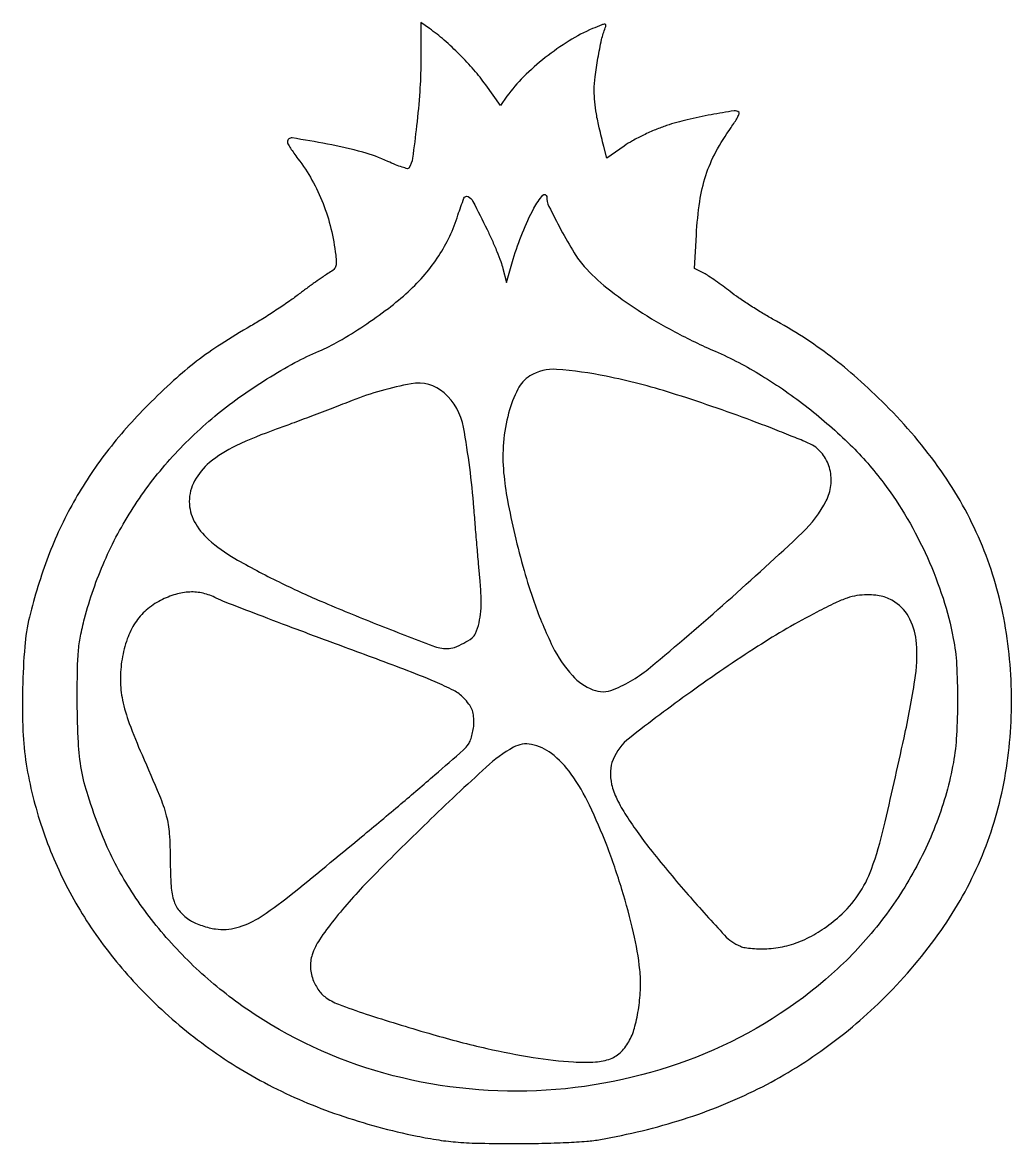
# Model space of a CAD drawing. Extents: x 95 to 408, y 67 to 421.
import ezdxf

# ---------------------------------------------------------------- set-up
doc = ezdxf.new("R2010")
doc.units = 0

msp = doc.modelspace()

# ---------------------------------------------------------------- linework, layer by layer
for points in [[(221.194595, 408.236617, -0.017088), (220.858589, 399.125544, -0.010213), (219.868291, 388.328066, -0.00613), (218.591036, 378.092512, -0.104672), (217.451522, 374.921561, -0.325383), (216.981393, 374.729374, -0.016201), (215.281035, 375.206356, -0.020943), (213.173649, 375.970284, -0.013027), (210.767908, 377.03224, 0.044779), (202.863614, 379.937748, 0.01811), (191.660966, 382.519923, 0.009378), (180.514182, 384.451365, 0.459714), (179, 383.152538, 0.134017), (179.145136, 382.620779, 0.008771), (179.986862, 381.249224, 0.012235), (181.07261, 379.636166, 0.008803), (182.359532, 377.887759, -0.035481), (186.792396, 371.13928, -0.03428), (190.284093, 363.755485, -0.033576), (192.793881, 355.812911, -0.031072), (194.297502, 347.397695, -0.021716), (194.468771, 344.998447, -0.10749), (194.21945, 343.675828, -0.125587), (193.462888, 342.681328, -0.034269), (191.824013, 341.555113, 0.016811), (190.276703, 340.569474, 0.004358), (187.854194, 338.878075, 0.004427), (185.125048, 336.900363, 0.004502), (182.446748, 334.885582, -0.012037), (179.373862, 332.645664, -0.006052), (175.394479, 329.959846, -0.006005), (171.211005, 327.280792, -0.008856), (167.470085, 325.039052, 0.01291), (158.053626, 319.291997, 0.02038), (150.322725, 313.836236, 0.020277), (143.033946, 307.748525, 0.012611), (134.970538, 300.059798, 0.031484), (121.805215, 285.07983, 0.037068), (111.395103, 269.327223, 0.036968), (103.403669, 252.172896, 0.031022), (97.472081, 233, 0.039256), (95.971736, 223.675583, 0.014719), (95.288007, 210.444266, 0.014915), (95.391119, 196.936968, 0.03137), (96.439972, 186.502408, 0.039904), (101.440394, 166.302306, 0.040145), (109.578994, 147.195509, 0.039537), (120.800872, 129.373872, 0.03636), (134.979681, 113, 0.037951), (152.998366, 97.55732, 0.038554), (173.053167, 85.10575, 0.03744), (195.335537, 75.587214, 0.031933), (220, 68.893066, 0.012534), (226.890974, 67.666774, 0.018765), (232.964472, 66.974332, 0.014426), (240.128281, 66.636337, 0.004381), (251, 66.532667, 0.005339), (259.449819, 66.616355, 0.006889), (267.205605, 66.882946, 0.007351), (273.718595, 67.292758, 0.024038), (278, 67.833382, 0.033183), (304.219886, 74.250283, 0.039535), (327.807483, 83.819119, 0.040745), (348.995315, 96.689122, 0.039475), (368.057662, 112.94869, 0.04304), (385.687052, 133.894051, 0.052572), (398.15026, 156.250082, 0.053556), (405.515388, 180.356646, 0.047412), (408, 206.5, 0.047331), (405.513503, 232.70822, 0.053455), (398.142459, 256.879558, 0.052644), (385.693762, 279.240137, 0.043687), (368.128874, 300.072708, 0.013876), (359.264221, 308.417971, 0.019357), (350.856823, 315.339513, 0.019995), (342.161241, 321.417983, 0.016471), (332.435665, 327.210186, -0.010135), (328.956782, 329.222824, -0.007376), (325.168255, 331.595422, -0.007456), (321.639927, 333.953581, -0.016205), (319.019931, 335.890011, 0.008217), (316.752615, 337.622449, 0.007552), (314.365489, 339.329964, 0.007568), (312.190724, 340.788239, 0.024579), (310.689752, 341.660436), (307.710971, 343.200823), (308.324688, 353.850411, -0.022284), (309.398846, 364.331941, -0.04165), (311.341327, 372.630467, -0.045122), (314.504509, 380.04237, -0.031676), (319.302362, 387.748339, 0.01301), (320.427924, 389.414244, 0.020686), (321.292816, 390.901244, 0.015874), (321.889352, 392.124604, 0.31135), (321.817454, 392.515879, 0.239332), (320.26707, 393.02205, 0.00641), (312.966995, 391.790903, 0.013884), (305.39584, 390.195662, 0.020947), (298.913774, 388.350547, 0.018804), (295.453072, 387.060536, 0.013295), (291.667034, 385.365259, 0.013445), (288.130782, 383.549011, 0.027432), (285.481163, 381.90178), (280.050761, 378.097771), (279.07054, 381.798885, -0.006967), (277.618747, 387.60633, -0.015394), (276.709984, 392.083679, -0.019356), (276.211311, 395.875669, -0.022662), (276.04181, 399.5, -0.03206), (276.309802, 403.769917, -0.011937), (277.212643, 409.717467, -0.011635), (278.38002, 415.542328, -0.038935), (279.526244, 419.262356, 0.087511), (279.704868, 420.133932, 0.441097), (279.387659, 420.439992, 0.081043), (278.408595, 420.215837, 0.004539), (275.519171, 419.008218, 0.03782), (268.111115, 415.146211, 0.028026), (260.550609, 409.837195, 0.028194), (253.695951, 403.769011, 0.040576), (248.424131, 397.619507), (246.348262, 394.757973), (241.717659, 401.247182, 0.023964), (238.015597, 405.942106, 0.017282), (233.467429, 410.822431, 0.017312), (228.606741, 415.363638, 0.024513), (223.958588, 419.029488), (221.22885, 420.973233)], [(242.144061, 355.5, -0.009139), (243.730808, 352.116594, -0.008289), (245.247264, 348.566212, -0.008329), (246.498621, 345.344061, -0.026209), (247.186936, 343.129657), (248.298035, 338.759315), (250.442221, 346.129657, -0.025131), (253.320389, 354.441334, -0.026742), (256.967136, 362.24661, -0.055739), (259.785759, 366.349739, -0.694581), (261, 365.897352, 0.114578), (261.712552, 362.828712, 0.009241), (265.527082, 355.407784, 0.012904), (269.674643, 348.148611, 0.045786), (272.857755, 343.841103, 0.043189), (280.059726, 337.042981, 0.023886), (289.893606, 329.985728, 0.021949), (301.534466, 323.152372, 0.019066), (314.281725, 317.013644, -0.035194), (328.961624, 309.351922, -0.028059), (343.630348, 299.154329, -0.028225), (356.956782, 287.46539, -0.037305), (367.598228, 275.326361, -0.029487), (375.022167, 264.147306, -0.026547), (381.368728, 251.781522, -0.026744), (386.322971, 238.917775, -0.031286), (389.579259, 226.249606, -0.03314), (390.598483, 217.990921, -0.01411), (390.914102, 206.848316, -0.014166), (390.596892, 195.614611, -0.030297), (389.583174, 187, -0.046649), (384.33776, 168.116216, -0.042055), (375.543368, 149.82808, -0.041363), (363.64137, 132.978044, -0.041716), (349.159147, 118.368931, -0.083334), (308.338348, 93.894601, -0.078261), (260.859965, 83.396823, -0.078183), (212.410988, 87.996148, -0.082908), (168.778454, 107.279279, -0.035879), (152.920382, 119.417424, -0.036725), (139.092946, 133.610454, -0.037911), (127.89766, 149.188153, -0.044854), (119.88577, 165.452429, -0.013417), (115.974857, 176.465188, -0.034068), (113.906779, 184.691588, -0.03237), (112.918653, 193.362824, -0.011116), (112.583482, 206, -0.004332), (112.627437, 216.038901, -0.018312), (112.92604, 222.046705, -0.026084), (113.605078, 226.920314, -0.01665), (114.87563, 232.5, -0.038899), (121.197511, 250.66299, -0.039764), (130.218974, 267.48751, -0.039416), (141.873048, 282.802736, -0.036868), (156.031743, 296.472529, -0.019525), (163.685289, 302.352425, -0.014531), (172.556374, 308.253382, -0.014766), (181.420447, 313.427839, -0.026723), (189, 317.046534, 0.033595), (195.325049, 320.173667, 0.015333), (203.152232, 325.048164, 0.015296), (210.934232, 330.583189, 0.024156), (217.212817, 335.840893, 0.028546), (222.541717, 341.355406, 0.033777), (226.891846, 347.153445, 0.034626), (230.334639, 353.353022, 0.033009), (232.951822, 360.066741, -0.017469), (234.84677, 365.412715, -0.439486), (236.145495, 365.912063, -0.160539), (237.684636, 364.391128, -0.004046)], [(255.718562, 309.223391, 0.137735), (251.870119, 305.028381, 0.050883), (248.965301, 297.469952, 0.046092), (247.344283, 288.199935, 0.04339), (247.399292, 278.596697, 0.023144), (248.615104, 269.889347, 0.011503), (250.917137, 258.98288, 0.011347), (253.844454, 247.693697, 0.015567), (257.020314, 237.694656, 0.029077), (262.884106, 223.701094, 0.070663), (269.153718, 214.458441, 0.115156), (275.622014, 209.991666, 0.194333), (282.118172, 210.048949, 0.075448), (293.801714, 217.10509, 0.007923), (318.095282, 237.976286, 0.007399), (341.839552, 259.674833, 0.086045), (349.365253, 269.70034, 0.087674), (350.866672, 274.599911, 0.090789), (350.56997, 279.654762, 0.094624), (348.535475, 284.109707, 0.105425), (345.062761, 287.303855, 0.034651), (343.267694, 288.202829, 0.002756), (338.348099, 290.222198, 0.003724), (332.442458, 292.557348, 0.002846), (325.948302, 295.027028, 0.013168), (300.46538, 303.794788, 0.026403), (279.859094, 309.105824, 0.030927), (264.148871, 311.28162, 0.158943)], [(199.5, 301.437112, -0.00184), (193.408505, 299.072429, -0.001374), (186.675, 296.508203, -0.001388), (180.316431, 294.126894, -0.003164), (175.5, 292.372956, 0.024241), (162.744387, 287.109185, 0.063574), (154.405018, 281.801212, 0.094612), (149.669961, 276.044579, 0.125572), (148, 269.5, 0.123886), (149.573451, 263.247042, 0.087034), (154.080941, 257.518397, 0.052761), (162.412865, 251.506018, 0.015444), (176.375382, 244.080577, 0.013875), (189.607494, 238.009823, 0.006299), (207.231774, 230.769547, 0.002889), (225.004066, 223.847348, 0.091665), (229.587202, 223, 0.08982), (231.839606, 223.407913, 0.034084), (234.7594, 224.734504, 0.032469), (237.398255, 226.387156, 0.139344), (238.537902, 227.827236, 0.040831), (239.615897, 231.181662, 0.036871), (240.180967, 234.783516, 0.029691), (240.277932, 239.084563, 0.013924), (239.918105, 244.640745, -0.001513), (239.526196, 249.00825, -0.0006), (239.013182, 255.010094, -0.000593), (238.474793, 261.49103, -0.000745), (237.991802, 267.5, 0.024867), (234.70166, 292.975181, 0.169094), (228.565597, 303.863536, 0.229769), (218.166001, 306.751768, 0.04833)], [(138.934181, 238.25, 0.062261), (134.3901, 235.183966, 0.06797), (130.892672, 231.17323, 0.06212), (128.374735, 226.056744, 0.040923), (126.740709, 219.695762, 0.044618), (126.20915, 213.104341, 0.049221), (126.8929, 206.742733, 0.037776), (129.017129, 199.381798, 0.014232), (133.045496, 189.438522, -0.004705), (138.530775, 176.60708, -0.033093), (140.72138, 170.178136, -0.048318), (141.667746, 164.518442, -0.016559), (141.967354, 156.20034, 0.014637), (142.235369, 147.869746, 0.065292), (143.16574, 143.079474, 0.103425), (145.059458, 139.835147, 0.070807), (148.345957, 137.095204, 0.036026), (149.970491, 136.246243, 0.019651), (152.068506, 135.431932, 0.01949), (154.276783, 134.768232, 0.029201), (156.251796, 134.378966, 0.099044), (162.985321, 134.791758, 0.076108), (169.755338, 137.739005, 0.029503), (179.722141, 144.877089, 0.002922), (202.5, 163.536704, 0.002195), (214.889126, 173.899523, 0.003284), (225.612516, 183.070613, 0.001386), (234.706711, 190.996614, 0.070213), (236.244735, 192.782531, 0.054441), (236.914761, 194.128165, 0.026914), (237.478501, 195.954495, 0.026341), (237.864931, 197.93274, 0.034766), (237.994735, 199.764685, 0.033187), (237.842994, 202.091769, 0.067611), (237.361557, 203.855459, 0.064071), (236.40745, 205.485864, 0.027173), (234.75, 207.407326, 0.081426), (231.626236, 209.743838, 0.019517), (225.749402, 212.515449, 0.010512), (215.808498, 216.493255, 0.001642), (196, 223.86621, -0.001305), (182.11176, 229.024917, -0.001841), (169.764451, 233.69988, -0.00106), (159.369693, 237.704676, -0.025749), (156.538558, 238.97357, 0.060606), (152.370644, 240.50335, 0.068051), (148.120612, 240.907526, 0.063447), (143.677809, 240.154933, 0.043697)], [(346.450245, 234.54323, 0.023206), (327.754733, 223.742397, 0.013874), (306.534481, 209.286197, 0.008997), (287.147579, 194.737942, 0.129806), (281.980755, 187.953537, 0.087731), (281.156622, 184.22763, 0.068686), (281.547966, 180.098107, 0.055528), (283.199113, 175.468447, 0.030637), (286.160625, 170.232863, 0.023829), (294.314675, 158.899698, 0.011586), (305.731439, 145.193053, 0.007412), (317.267076, 132.367528, 0.107912), (322.239904, 128.90316, 0.060145), (323.711672, 128.490537, 0.018023), (326.028455, 128.217867, 0.017786), (328.672888, 128.09734, 0.018394), (331.289574, 128.167499, 0.048067), (336.985459, 129.08465, 0.043581), (342.600734, 131.088798, 0.040694), (348.129299, 134.19046, 0.032087), (353.566406, 138.382097, 0.064051), (359.538789, 145.164792, 0.061718), (363.689418, 153.320737, 0.029343), (367.609982, 166.516521, 0.003924), (374.008679, 194.827004, 0.014691), (377.420093, 213.050662, 0.055888), (377.928672, 224.597694, 0.097922), (375.85239, 232.313587, 0.131692), (371.102117, 237.730067, 0.039208), (369.213062, 238.788162, 0.044636), (367.260767, 239.485337, 0.040088), (365.045715, 239.873885, 0.023383), (362.350433, 240, 0.038213), (359.076901, 239.749449, 0.044483), (356.047635, 239.00272, 0.029406), (352.331336, 237.477768, 0.007323)], [(250.5, 191.813121, 0.05757), (241.883406, 185.559541, 0.005733), (223.270172, 168.069916, 0.0076), (204.988931, 149.950569, 0.025152), (193.761419, 137.261268, 0.021764), (189.17164, 130.973414, 0.066363), (186.856064, 126.234238, 0.095533), (186.309075, 122.097627, 0.085496), (187.29553, 117.876927, 0.066983), (189.265226, 114.545369, 0.089692), (191.889324, 112.22436, 0.049568), (196.256086, 110.135268, 0.008413), (205, 107.13689, 0.008295), (224.976731, 101.024505, 0.013778), (242.027904, 96.620008, 0.016279), (256.734646, 93.750812, 0.025758), (269.5, 92.35884, 0.027682), (276.465914, 92.34658, 0.079083), (281.189293, 93.36038, 0.105257), (284.571598, 95.571558, 0.075984), (287.235965, 99.222956, 0.056524), (288.914492, 103.605511, 0.027199), (290.102302, 109.512022, 0.026736), (290.675251, 115.817912, 0.036839), (290.467802, 121.5, 0.029397), (288.471774, 133.20412, 0.017422), (284.795813, 146.88278, 0.017008), (279.987666, 160.8569, 0.020914), (274.52551, 173.52039, 0.040371), (268.784976, 183.323704, 0.077556), (262.490882, 189.876757, 0.112955), (256.23346, 192.71474, 0.180324)]]:
    msp.add_lwpolyline(points, format="xyb", close=True)

doc.saveas('drawing.dxf')
